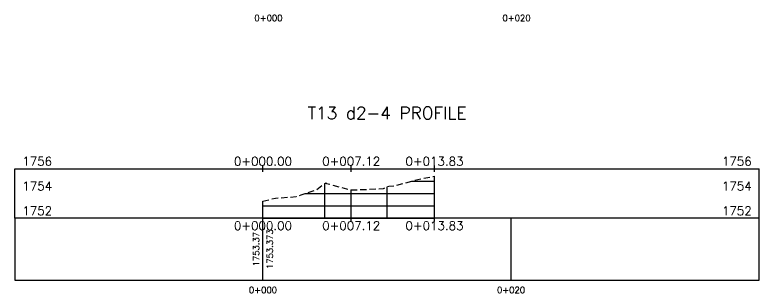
# Model space of a CAD drawing. Header units: metres. Extents: x 419533 to 423558, y 4805342 to 4807578.
# Drawn here: x 422248.5 to 422308.5, y 4806742.1 to 4806764.5 of the extents above; entities that cross this region are included whole.
import ezdxf

# ---------------------------------------------------------------- set-up
doc = ezdxf.new("R2010")
doc.units = ezdxf.units.M
doc.linetypes.add('DASHED', pattern=[0.75, 0.5, -0.25])
for name, color, linetype in [('C-ROAD-PROF', 1, 'DASHED'), ('C-ROAD-PROF-GRID-GEOM', 5, 'Continuous'), ('C-ROAD-PROF-GRID-MAJR', 8, 'Continuous'), ('C-ROAD-PROF-GRID-MINR', 8, 'Continuous'), ('C-ROAD-PROF-TEXT', 11, 'Continuous'), ('C-ROAD-PROF-TICK', 7, 'Continuous'), ('C-ROAD-PROF-TITL', 11, 'Continuous'), ('C-ROAD-PROF-TTLB', 5, 'Continuous')]:
    doc.layers.add(name, color=color, linetype=linetype)
doc.styles.get("Standard").update_dxf_attribs({"font": 'simplex.shx'})

msp = doc.modelspace()

# ---------------------------------------------------------------- linework, layer by layer
at = {"layer": 'C-ROAD-PROF', "color": 1, "linetype": 'DASHED', "lineweight": -3, "flags": 128}
msp.add_lwpolyline([(422268.468, 4806749.483), (422269.474, 4806749.738), (422271.132, 4806749.855), (422271.221, 4806749.845), (422271.558, 4806750.01), (422272.821, 4806750.443), (422273.422, 4806750.896), (422273.538, 4806750.974), (422273.603, 4806750.923), (422275.208, 4806750.498), (422275.475, 4806750.424), (422275.58, 4806750.394), (422275.585, 4806750.394), (422275.59, 4806750.394), (422278.193, 4806750.506), (422278.605, 4806750.71), (422279.077, 4806750.746), (422281.258, 4806751.327), (422282.295, 4806751.505)], dxfattribs=at)
at = {"layer": 'C-ROAD-PROF-GRID-GEOM', "color": 5, "linetype": 'Continuous', "lineweight": -3}
for p, q in [((422282.295, 4806748.11), (422282.295, 4806751.505)), ((422275.585, 4806748.11), (422275.585, 4806750.394)), ((422268.468, 4806748.11), (422268.468, 4806749.483))]:
    msp.add_line(p, q, dxfattribs=at)
at = {"layer": 'C-ROAD-PROF-GRID-MAJR', "color": 8, "linetype": 'Continuous', "lineweight": -3}
for p, q in [((422271.848, 4806750.11), (422282.295, 4806750.11)), ((422268.468, 4806748.11), (422268.468, 4806749.483)), ((422268.468, 4806748.11), (422282.295, 4806748.11))]:
    msp.add_line(p, q, dxfattribs=at)
at = {"layer": 'C-ROAD-PROF-GRID-MINR', "color": 8, "linetype": 'Continuous', "lineweight": -3}
for p, q in [((422273.468, 4806748.11), (422273.468, 4806750.927)), ((422278.468, 4806748.11), (422278.468, 4806750.642)), ((422280.442, 4806751.11), (422282.295, 4806751.11)), ((422268.468, 4806749.11), (422282.295, 4806749.11))]:
    msp.add_line(p, q, dxfattribs=at)
at = {"layer": 'C-ROAD-PROF-TEXT', "color": 11, "linetype": 'Continuous', "lineweight": -3}
for p, q in [((422268.468, 4806751.86), (422268.468, 4806752.36)), ((422275.585, 4806751.86), (422275.585, 4806752.36)), ((422282.295, 4806751.86), (422282.295, 4806752.36)), ((422268.468, 4806747.86), (422268.468, 4806748.36)), ((422275.585, 4806747.86), (422275.585, 4806748.36)), ((422282.295, 4806747.86), (422282.295, 4806748.36))]:
    msp.add_line(p, q, dxfattribs=at)
at = {"layer": 'C-ROAD-PROF-TICK', "color": 7, "linetype": 'Continuous', "lineweight": -3}
for p, q in [((422268.468, 4806743.11), (422268.468, 4806748.11)), ((422288.468, 4806743.11), (422288.468, 4806748.11))]:
    msp.add_line(p, q, dxfattribs=at)
at = {"layer": 'C-ROAD-PROF-TTLB', "color": 5, "linetype": 'Continuous', "lineweight": -3}
for p, q in [((422248.468, 4806748.11), (422248.468, 4806752.11)), ((422248.468, 4806752.11), (422308.468, 4806752.11)), ((422308.468, 4806748.11), (422308.468, 4806752.11))]:
    msp.add_line(p, q, dxfattribs=at)
msp.add_3dface([(422248.468, 4806743.11), (422308.468, 4806743.11), (422308.468, 4806748.11), (422248.468, 4806748.11)], dxfattribs=at)

# ---------------------------------------------------------------- texts
at = {"layer": 'C-ROAD-PROF-TEXT', "color": 11, "linetype": 'Continuous', "lineweight": -3}
for s, insert, char_height, attachment_point in [('0+000', (422268.912, 4806764.544), 0.5, 2), ('0+020', (422288.912, 4806764.544), 0.5, 2), ('1756', (422251.467, 4806752.71), 0.7, 6), ('0+000.00', (422268.468, 4806752.36), 0.7, 8), ('0+007.12', (422275.585, 4806752.36), 0.7, 8), ('0+013.83', (422282.295, 4806752.36), 0.7, 8), ('{\\C256;1756}', (422305.469, 4806752.71), 0.7, 4), ('1754', (422251.467, 4806750.71), 0.7, 6), ('{\\C256;1754}', (422305.469, 4806750.71), 0.7, 4), ('1752', (422251.467, 4806748.71), 0.7, 6), ('{\\C256;1752}', (422305.469, 4806748.71), 0.7, 4), ('0+000.00', (422268.468, 4806747.86), 0.7, 2), ('0+007.12', (422275.585, 4806747.86), 0.7, 2), ('0+013.83', (422282.295, 4806747.86), 0.7, 2), ('0+000', (422268.468, 4806742.56), 0.5, 2), ('0+020', (422288.468, 4806742.56), 0.5, 2)]:
    msp.add_mtext(s, dxfattribs=dict(at, insert=insert, char_height=char_height, attachment_point=attachment_point))
at = {"layer": 'C-ROAD-PROF-TEXT', "color": 11, "linetype": 'Continuous', "lineweight": -3, "char_height": 0.5, "rotation": 90}
for s, insert, attachment_point in [('1753.373', (422268.768, 4806745.61), 2), ('1753.37', (422268.168, 4806745.61), 8)]:
    msp.add_mtext(s, dxfattribs=dict(at, insert=insert, attachment_point=attachment_point))
at = {"layer": 'C-ROAD-PROF-TITL', "color": 11, "linetype": 'Continuous', "lineweight": -3, "insert": (422278.468, 4806756.11), "char_height": 1, "attachment_point": 8}
msp.add_mtext('T13 d2-4 PROFILE', dxfattribs=at)

doc.saveas('drawing.dxf')
